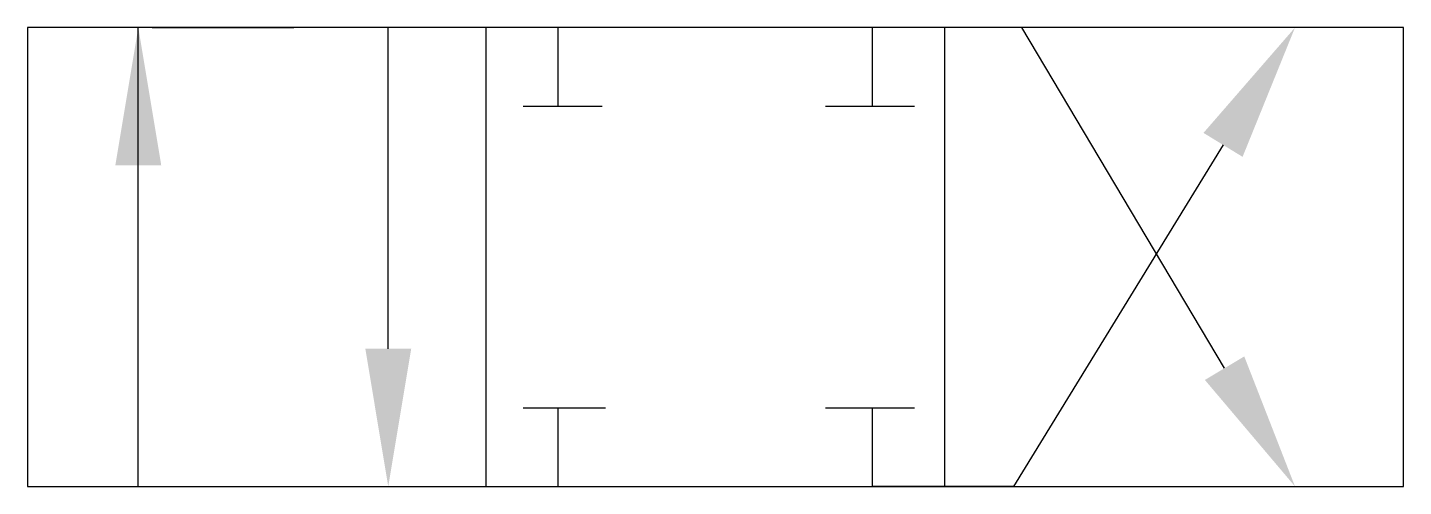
# Model space of a CAD drawing. Extents: x -10.7 to 16.3, y -9 to 0.
import ezdxf

# ---------------------------------------------------------------- set-up
doc = ezdxf.new("R2010")
doc.units = 0
doc.layers.add('2', color=1, linetype='CONTINUOUS')

msp = doc.modelspace()

# ---------------------------------------------------------------- linework, layer by layer
at = {"layer": '2', "color": 0}
for p, q in [((-8.492, -9), (-8.492, 0)), ((-8.219, 0), (-5.519, 0)), ((-5.519, 0), (-5.438, 0)), ((-3.587, -6.3), (-3.587, 0)), ((-1.666, -9), (-1.666, 0)), ((-0.25, -1.542), (-0.25, 0)), ((5.918, -1.542), (5.918, 0)), ((6.143, 0), (6.062, 0)), ((8.843, 0), (6.143, 0)), ((7.334, -9), (7.334, 0)), ((12.824, -6.681), (8.843, 0)), ((-0.94, -1.542), (0.608, -1.542)), ((4.996, -1.542), (6.737, -1.542)), ((12.793, -2.301), (8.681, -9)), ((-0.94, -7.458), (0.673, -7.458)), ((-0.25, -9), (-0.25, -7.458)), ((4.996, -7.458), (6.737, -7.458)), ((5.918, -9), (5.918, -7.458)), ((5.981, -9), (5.9, -9)), ((8.681, -9), (5.981, -9))]:
    msp.add_line(p, q, dxfattribs=at)
msp.add_lwpolyline([(-10.666, 0), (-10.666, -9), (16.334, -9), (16.334, 0)], close=True, dxfattribs=at)
for points in [[(-8.042, -2.7), (-8.942, -2.7), (-8.492, 0)], [(12.41, -2.066), (13.177, -2.536), (14.206, 0)], [(-3.137, -6.3), (-4.037, -6.3), (-3.587, -9)], [(13.21, -6.45), (12.437, -6.911), (14.206, -9)]]:
    msp.add_solid(points, dxfattribs=at)

doc.saveas('drawing.dxf')
